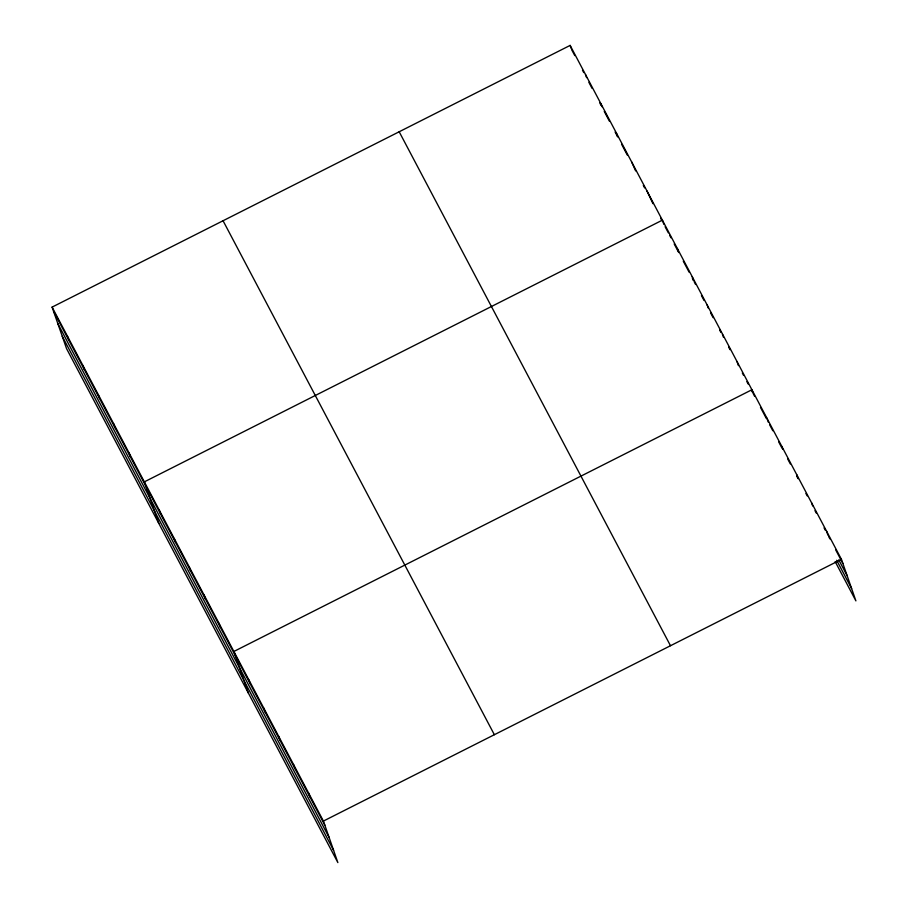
<?xml version="1.0" encoding="UTF-8"?>
<svg xmlns="http://www.w3.org/2000/svg" width="908" height="908" viewBox="0 0 908 908"><rect width="100%" height="100%" fill="white"/><g stroke="black" fill="none" stroke-linecap="round" stroke-linejoin="round"><path stroke-width="1.36" d="M52.096 307.12L323.407 821.07L337.867 862.6L66.556 348.638L52.096 307.12L570.133 45.4L841.444 559.362L855.904 600.88L835.144 561.553M323.407 821.07L841.444 559.362M571.575 49.531L574.787 55.604M582.471 70.166L583.753 72.595M588.872 82.299L592.073 88.371M599.768 102.933L601.051 105.362M604.251 111.423L609.37 121.127M615.136 132.057L617.701 136.904L616.26 132.772M621.549 144.19L627.315 155.109M635.634 170.886L631.639 161.896M643.329 185.448L644.601 187.877M652.931 203.653L647.007 191.021M660.615 218.215L661.898 220.644M665.121 226.739L668.367 232.879M669.661 235.342L670.955 237.805M674.201 243.946L678.741 252.549M683.281 261.152L689.127 272.218M692.373 278.359L693.667 280.822L692.225 276.679M694.314 282.048L695.607 284.499M701.453 295.565L704.052 300.48M710.533 312.772L713.132 317.686M719.613 329.979L720.918 332.441M728.704 347.185L729.998 349.648M742.324 372.995L743.618 375.458M746.864 381.598L748.169 384.05M751.404 390.202L752.709 392.653M753.356 393.89L754.65 396.342M760.495 407.408L766.329 418.463M769.575 424.615L772.822 430.755M778.655 441.821L781.901 447.962M787.735 459.028L790.335 463.943M796.827 476.235L798.121 478.686L796.679 474.555M805.907 493.441L807.201 495.893M814.987 510.648L816.281 513.099M824.067 527.854L825.372 530.306M828.618 536.458L829.912 538.909M835.746 549.976L842.885 563.493M838.754 559.85L847.187 575.831M836.688 560.281L851.613 588.543M399.179 131.762L670.49 645.724M223.05 220.746L494.361 734.708M53.538 311.251L324.837 825.213M57.828 323.589L329.139 837.551M62.255 336.3L333.565 850.263M826.53 531.089L827.96 535.232M811.604 502.828L812.683 505.926M781.754 446.293L782.844 449.392M766.84 418.021L768.281 422.152M752.993 392.858L751.915 389.748L233.867 651.467L248.327 692.997M736.99 361.486L738.431 365.618M722.428 334.246L723.506 337.356M707.15 304.952L708.229 308.05M677.3 248.417L678.39 251.516M663.827 224.276L662.386 220.145L144.338 481.864L158.798 523.383M600.892 103.648L601.97 106.747M585.512 74.524L586.591 77.623M570.133 45.4L571.223 48.499M308.482 792.809L309.923 796.94M293.556 764.536L294.998 768.679M278.631 736.275L280.073 740.406M263.717 708.002L265.159 712.144M248.792 679.74L250.233 683.872M218.953 623.206L220.383 627.337M204.028 594.933L205.469 599.064M189.102 566.671L190.544 570.803M174.177 538.399L175.619 542.53M159.263 510.126L160.705 514.269M128.97 452.74L130.4 456.872M113.591 423.616L115.032 427.747M98.212 394.492L99.653 398.623M82.844 365.368L84.285 369.499M67.464 336.244L68.906 340.375"/></g></svg>
